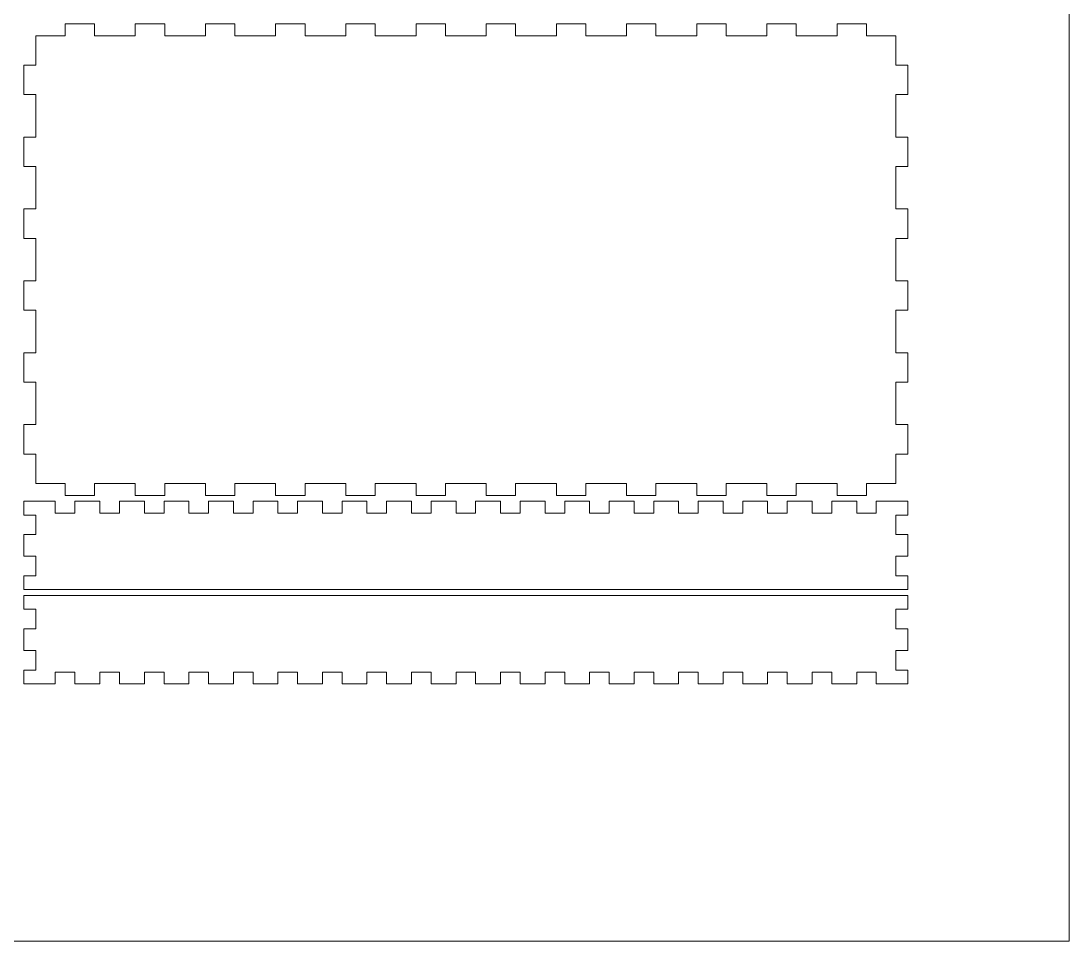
# Model space of a CAD drawing. Header units: millimetres. Extents: x -1409 to 1409, y -600 to 600.
# Drawn here: x -635 to -102, y -600 to -132 of the extents above; entities that cross this region are included whole.
import ezdxf

# ---------------------------------------------------------------- set-up
doc = ezdxf.new("R2010")
doc.units = ezdxf.units.MM
doc.header["$MEASUREMENT"] = 0
doc.layers.add('Layer 1', color=7, linetype='Continuous')

msp = doc.modelspace()

# ---------------------------------------------------------------- linework, layer by layer
at = {"layer": 'Layer 1', "color": 142, "lineweight": 20}
msp.add_lwpolyline([(-1408.8078, -600.4666), (-101.5546, -600.4666), (-101.5546, 483.2666), (-1408.8078, 483.2666), (-1408.8078, -600.4666)], close=True, dxfattribs=at)
at = {"layer": 'Layer 1', "color": 230, "lineweight": 20}
for points, knots in [([(-627.6811, -279.4), (-627.6811, -279.4), (-627.6811, -301), (-627.6811, -301), (-627.6811, -301), (-627.6811, -301), (-633.6811, -301), (-633.6811, -301), (-633.6811, -301), (-633.6811, -301), (-633.6811, -316), (-633.6811, -316), (-633.6811, -316), (-633.6811, -316), (-627.6811, -316), (-627.6811, -316), (-627.6811, -316), (-627.6811, -316), (-627.6811, -337.6), (-627.6811, -337.6), (-627.6811, -337.6), (-627.6811, -337.6), (-633.6811, -337.6), (-633.6811, -337.6), (-633.6811, -337.6), (-633.6811, -337.6), (-633.6811, -352.6), (-633.6811, -352.6), (-633.6811, -352.6), (-633.6811, -352.6), (-627.6811, -352.6), (-627.6811, -352.6), (-627.6811, -352.6), (-627.6811, -352.6), (-627.6811, -367.6), (-627.6811, -367.6), (-627.6811, -367.6), (-627.6811, -367.6), (-612.6811, -367.6), (-612.6811, -367.6), (-612.6811, -367.6), (-612.6811, -367.6), (-612.6811, -373.6), (-612.6811, -373.6), (-612.6811, -373.6), (-612.6811, -373.6), (-597.6811, -373.6), (-597.6811, -373.6), (-597.6811, -373.6), (-597.6811, -373.6), (-597.6811, -367.6), (-597.6811, -367.6), (-597.6811, -367.6), (-597.6811, -367.6), (-576.9538, -367.6), (-576.9538, -367.6), (-576.9538, -367.6), (-576.9538, -367.6), (-576.9538, -373.6), (-576.9538, -373.6), (-576.9538, -373.6), (-576.9538, -373.6), (-561.9538, -373.6), (-561.9538, -373.6), (-561.9538, -373.6), (-561.9538, -373.6), (-561.9538, -367.6), (-561.9538, -367.6), (-561.9538, -367.6), (-561.9538, -367.6), (-541.2266, -367.6), (-541.2266, -367.6), (-541.2266, -367.6), (-541.2266, -367.6), (-541.2266, -373.6), (-541.2266, -373.6), (-541.2266, -373.6), (-541.2266, -373.6), (-526.2266, -373.6), (-526.2266, -373.6), (-526.2266, -373.6), (-526.2266, -373.6), (-526.2266, -367.6), (-526.2266, -367.6), (-526.2266, -367.6), (-526.2266, -367.6), (-505.4993, -367.6), (-505.4993, -367.6), (-505.4993, -367.6), (-505.4993, -367.6), (-505.4993, -373.6), (-505.4993, -373.6), (-505.4993, -373.6), (-505.4993, -373.6), (-490.4993, -373.6), (-490.4993, -373.6), (-490.4993, -373.6), (-490.4993, -373.6), (-490.4993, -367.6), (-490.4993, -367.6), (-490.4993, -367.6), (-490.4993, -367.6), (-469.772, -367.6), (-469.772, -367.6), (-469.772, -367.6), (-469.772, -367.6), (-469.772, -373.6), (-469.772, -373.6), (-469.772, -373.6), (-469.772, -373.6), (-454.772, -373.6), (-454.772, -373.6), (-454.772, -373.6), (-454.772, -373.6), (-454.772, -367.6), (-454.772, -367.6), (-454.772, -367.6), (-454.772, -367.6), (-434.0447, -367.6), (-434.0447, -367.6), (-434.0447, -367.6), (-434.0447, -367.6), (-434.0447, -373.6), (-434.0447, -373.6), (-434.0447, -373.6), (-434.0447, -373.6), (-419.0447, -373.6), (-419.0447, -373.6), (-419.0447, -373.6), (-419.0447, -373.6), (-419.0447, -367.6), (-419.0447, -367.6), (-419.0447, -367.6), (-419.0447, -367.6), (-398.3175, -367.6), (-398.3175, -367.6), (-398.3175, -367.6), (-398.3175, -367.6), (-398.3175, -373.6), (-398.3175, -373.6), (-398.3175, -373.6), (-398.3175, -373.6), (-383.3175, -373.6), (-383.3175, -373.6), (-383.3175, -373.6), (-383.3175, -373.6), (-383.3175, -367.6), (-383.3175, -367.6), (-383.3175, -367.6), (-383.3175, -367.6), (-362.5902, -367.6), (-362.5902, -367.6), (-362.5902, -367.6), (-362.5902, -367.6), (-362.5902, -373.6), (-362.5902, -373.6), (-362.5902, -373.6), (-362.5902, -373.6), (-347.5902, -373.6), (-347.5902, -373.6), (-347.5902, -373.6), (-347.5902, -373.6), (-347.5902, -367.6), (-347.5902, -367.6), (-347.5902, -367.6), (-347.5902, -367.6), (-326.8629, -367.6), (-326.8629, -367.6), (-326.8629, -367.6), (-326.8629, -367.6), (-326.8629, -373.6), (-326.8629, -373.6), (-326.8629, -373.6), (-326.8629, -373.6), (-311.8629, -373.6), (-311.8629, -373.6), (-311.8629, -373.6), (-311.8629, -373.6), (-311.8629, -367.6), (-311.8629, -367.6), (-311.8629, -367.6), (-311.8629, -367.6), (-291.1356, -367.6), (-291.1356, -367.6), (-291.1356, -367.6), (-291.1356, -367.6), (-291.1356, -373.6), (-291.1356, -373.6), (-291.1356, -373.6), (-291.1356, -373.6), (-276.1356, -373.6), (-276.1356, -373.6), (-276.1356, -373.6), (-276.1356, -373.6), (-276.1356, -367.6), (-276.1356, -367.6), (-276.1356, -367.6), (-276.1356, -367.6), (-255.4084, -367.6), (-255.4084, -367.6), (-255.4084, -367.6), (-255.4084, -367.6), (-255.4084, -373.6), (-255.4084, -373.6), (-255.4084, -373.6), (-255.4084, -373.6), (-240.4084, -373.6), (-240.4084, -373.6), (-240.4084, -373.6), (-240.4084, -373.6), (-240.4084, -367.6), (-240.4084, -367.6), (-240.4084, -367.6), (-240.4084, -367.6), (-219.6811, -367.6), (-219.6811, -367.6), (-219.6811, -367.6), (-219.6811, -367.6), (-219.6811, -373.6), (-219.6811, -373.6), (-219.6811, -373.6), (-219.6811, -373.6), (-204.6811, -373.6), (-204.6811, -373.6), (-204.6811, -373.6), (-204.6811, -373.6), (-204.6811, -367.6), (-204.6811, -367.6), (-204.6811, -367.6), (-204.6811, -367.6), (-189.6811, -367.6), (-189.6811, -367.6), (-189.6811, -367.6), (-189.6811, -367.6), (-189.6811, -352.6), (-189.6811, -352.6), (-189.6811, -352.6), (-189.6811, -352.6), (-183.6811, -352.6), (-183.6811, -352.6), (-183.6811, -352.6), (-183.6811, -352.6), (-183.6811, -337.6), (-183.6811, -337.6), (-183.6811, -337.6), (-183.6811, -337.6), (-189.6811, -337.6), (-189.6811, -337.6), (-189.6811, -337.6), (-189.6811, -337.6), (-189.6811, -316), (-189.6811, -316), (-189.6811, -316), (-189.6811, -316), (-183.6811, -316), (-183.6811, -316), (-183.6811, -316), (-183.6811, -316), (-183.6811, -301), (-183.6811, -301), (-183.6811, -301), (-183.6811, -301), (-189.6811, -301), (-189.6811, -301), (-189.6811, -301), (-189.6811, -301), (-189.6811, -279.4), (-189.6811, -279.4), (-189.6811, -279.4), (-189.6811, -279.4), (-183.6811, -279.4), (-183.6811, -279.4), (-183.6811, -279.4), (-183.6811, -279.4), (-183.6811, -264.4), (-183.6811, -264.4), (-183.6811, -264.4), (-183.6811, -264.4), (-189.6811, -264.4), (-189.6811, -264.4), (-189.6811, -264.4), (-189.6811, -264.4), (-189.6811, -242.8), (-189.6811, -242.8), (-189.6811, -242.8), (-189.6811, -242.8), (-183.6811, -242.8), (-183.6811, -242.8), (-183.6811, -242.8), (-183.6811, -242.8), (-183.6811, -227.8), (-183.6811, -227.8), (-183.6811, -227.8), (-183.6811, -227.8), (-189.6811, -227.8), (-189.6811, -227.8), (-189.6811, -227.8), (-189.6811, -227.8), (-189.6811, -206.2), (-189.6811, -206.2), (-189.6811, -206.2), (-189.6811, -206.2), (-183.6811, -206.2), (-183.6811, -206.2), (-183.6811, -206.2), (-183.6811, -206.2), (-183.6811, -191.2), (-183.6811, -191.2), (-183.6811, -191.2), (-183.6811, -191.2), (-189.6811, -191.2), (-189.6811, -191.2), (-189.6811, -191.2), (-189.6811, -191.2), (-189.6811, -169.6), (-189.6811, -169.6), (-189.6811, -169.6), (-189.6811, -169.6), (-183.6811, -169.6), (-183.6811, -169.6), (-183.6811, -169.6), (-183.6811, -169.6), (-183.6811, -154.6), (-183.6811, -154.6), (-183.6811, -154.6), (-183.6811, -154.6), (-189.6811, -154.6), (-189.6811, -154.6), (-189.6811, -154.6), (-189.6811, -154.6), (-189.6811, -139.6), (-189.6811, -139.6), (-189.6811, -139.6), (-189.6811, -139.6), (-204.6811, -139.6), (-204.6811, -139.6), (-204.6811, -139.6), (-204.6811, -139.6), (-204.6811, -133.6), (-204.6811, -133.6), (-204.6811, -133.6), (-204.6811, -133.6), (-219.6811, -133.6), (-219.6811, -133.6), (-219.6811, -133.6), (-219.6811, -133.6), (-219.6811, -139.6), (-219.6811, -139.6), (-219.6811, -139.6), (-219.6811, -139.6), (-240.4084, -139.6), (-240.4084, -139.6), (-240.4084, -139.6), (-240.4084, -139.6), (-240.4084, -133.6), (-240.4084, -133.6), (-240.4084, -133.6), (-240.4084, -133.6), (-255.4084, -133.6), (-255.4084, -133.6), (-255.4084, -133.6), (-255.4084, -133.6), (-255.4084, -139.6), (-255.4084, -139.6), (-255.4084, -139.6), (-255.4084, -139.6), (-276.1356, -139.6), (-276.1356, -139.6), (-276.1356, -139.6), (-276.1356, -139.6), (-276.1356, -133.6), (-276.1356, -133.6), (-276.1356, -133.6), (-276.1356, -133.6), (-291.1356, -133.6), (-291.1356, -133.6), (-291.1356, -133.6), (-291.1356, -133.6), (-291.1356, -139.6), (-291.1356, -139.6), (-291.1356, -139.6), (-291.1356, -139.6), (-311.8629, -139.6), (-311.8629, -139.6), (-311.8629, -139.6), (-311.8629, -139.6), (-311.8629, -133.6), (-311.8629, -133.6), (-311.8629, -133.6), (-311.8629, -133.6), (-326.8629, -133.6), (-326.8629, -133.6), (-326.8629, -133.6), (-326.8629, -133.6), (-326.8629, -139.6), (-326.8629, -139.6), (-326.8629, -139.6), (-326.8629, -139.6), (-347.5902, -139.6), (-347.5902, -139.6), (-347.5902, -139.6), (-347.5902, -139.6), (-347.5902, -133.6), (-347.5902, -133.6), (-347.5902, -133.6), (-347.5902, -133.6), (-362.5902, -133.6), (-362.5902, -133.6), (-362.5902, -133.6), (-362.5902, -133.6), (-362.5902, -139.6), (-362.5902, -139.6), (-362.5902, -139.6), (-362.5902, -139.6), (-383.3175, -139.6), (-383.3175, -139.6), (-383.3175, -139.6), (-383.3175, -139.6), (-383.3175, -133.6), (-383.3175, -133.6), (-383.3175, -133.6), (-383.3175, -133.6), (-398.3175, -133.6), (-398.3175, -133.6), (-398.3175, -133.6), (-398.3175, -133.6), (-398.3175, -139.6), (-398.3175, -139.6), (-398.3175, -139.6), (-398.3175, -139.6), (-419.0447, -139.6), (-419.0447, -139.6), (-419.0447, -139.6), (-419.0447, -139.6), (-419.0447, -133.6), (-419.0447, -133.6), (-419.0447, -133.6), (-419.0447, -133.6), (-434.0447, -133.6), (-434.0447, -133.6), (-434.0447, -133.6), (-434.0447, -133.6), (-434.0447, -139.6), (-434.0447, -139.6), (-434.0447, -139.6), (-434.0447, -139.6), (-454.772, -139.6), (-454.772, -139.6), (-454.772, -139.6), (-454.772, -139.6), (-454.772, -133.6), (-454.772, -133.6), (-454.772, -133.6), (-454.772, -133.6), (-469.772, -133.6), (-469.772, -133.6), (-469.772, -133.6), (-469.772, -133.6), (-469.772, -139.6), (-469.772, -139.6), (-469.772, -139.6), (-469.772, -139.6), (-490.4993, -139.6), (-490.4993, -139.6), (-490.4993, -139.6), (-490.4993, -139.6), (-490.4993, -133.6), (-490.4993, -133.6), (-490.4993, -133.6), (-490.4993, -133.6), (-505.4993, -133.6), (-505.4993, -133.6), (-505.4993, -133.6), (-505.4993, -133.6), (-505.4993, -139.6), (-505.4993, -139.6), (-505.4993, -139.6), (-505.4993, -139.6), (-526.2266, -139.6), (-526.2266, -139.6), (-526.2266, -139.6), (-526.2266, -139.6), (-526.2266, -133.6), (-526.2266, -133.6), (-526.2266, -133.6), (-526.2266, -133.6), (-541.2266, -133.6), (-541.2266, -133.6), (-541.2266, -133.6), (-541.2266, -133.6), (-541.2266, -139.6), (-541.2266, -139.6), (-541.2266, -139.6), (-541.2266, -139.6), (-561.9538, -139.6), (-561.9538, -139.6), (-561.9538, -139.6), (-561.9538, -139.6), (-561.9538, -133.6), (-561.9538, -133.6), (-561.9538, -133.6), (-561.9538, -133.6), (-576.9538, -133.6), (-576.9538, -133.6), (-576.9538, -133.6), (-576.9538, -133.6), (-576.9538, -139.6), (-576.9538, -139.6), (-576.9538, -139.6), (-576.9538, -139.6), (-597.6811, -139.6), (-597.6811, -139.6), (-597.6811, -139.6), (-597.6811, -139.6), (-597.6811, -133.6), (-597.6811, -133.6), (-597.6811, -133.6), (-597.6811, -133.6), (-612.6811, -133.6), (-612.6811, -133.6), (-612.6811, -133.6), (-612.6811, -133.6), (-612.6811, -139.6), (-612.6811, -139.6), (-612.6811, -139.6), (-612.6811, -139.6), (-627.6811, -139.6), (-627.6811, -139.6), (-627.6811, -139.6), (-627.6811, -139.6), (-627.6811, -154.6), (-627.6811, -154.6), (-627.6811, -154.6), (-627.6811, -154.6), (-633.6811, -154.6), (-633.6811, -154.6), (-633.6811, -154.6), (-633.6811, -154.6), (-633.6811, -169.6), (-633.6811, -169.6), (-633.6811, -169.6), (-633.6811, -169.6), (-627.6811, -169.6), (-627.6811, -169.6), (-627.6811, -169.6), (-627.6811, -169.6), (-627.6811, -191.2), (-627.6811, -191.2), (-627.6811, -191.2), (-627.6811, -191.2), (-633.6811, -191.2), (-633.6811, -191.2), (-633.6811, -191.2), (-633.6811, -191.2), (-633.6811, -206.2), (-633.6811, -206.2), (-633.6811, -206.2), (-633.6811, -206.2), (-627.6811, -206.2), (-627.6811, -206.2), (-627.6811, -206.2), (-627.6811, -206.2), (-627.6811, -227.8), (-627.6811, -227.8), (-627.6811, -227.8), (-627.6811, -227.8), (-633.6811, -227.8), (-633.6811, -227.8), (-633.6811, -227.8), (-633.6811, -227.8), (-633.6811, -242.8), (-633.6811, -242.8), (-633.6811, -242.8), (-633.6811, -242.8), (-627.6811, -242.8), (-627.6811, -242.8), (-627.6811, -242.8), (-627.6811, -242.8), (-627.6811, -264.4), (-627.6811, -264.4), (-627.6811, -264.4), (-627.6811, -264.4), (-633.6811, -264.4), (-633.6811, -264.4), (-633.6811, -264.4), (-633.6811, -264.4), (-633.6811, -279.4), (-633.6811, -279.4), (-633.6811, -279.4), (-633.6811, -279.4), (-627.6811, -279.4), (-627.6811, -279.4)], [0, 0, 0, 0, 0.00671141, 0.00671141, 0.00671141, 0.00671141, 0.01342282, 0.01342282, 0.01342282, 0.01342282, 0.02013423, 0.02013423, 0.02013423, 0.02013423, 0.02684564, 0.02684564, 0.02684564, 0.02684564, 0.03355705, 0.03355705, 0.03355705, 0.03355705, 0.04026846, 0.04026846, 0.04026846, 0.04026846, 0.04697987, 0.04697987, 0.04697987, 0.04697987, 0.05369128, 0.05369128, 0.05369128, 0.05369128, 0.06040268, 0.06040268, 0.06040268, 0.06040268, 0.06711409, 0.06711409, 0.06711409, 0.06711409, 0.0738255, 0.0738255, 0.0738255, 0.0738255, 0.08053691, 0.08053691, 0.08053691, 0.08053691, 0.08724832, 0.08724832, 0.08724832, 0.08724832, 0.09395973, 0.09395973, 0.09395973, 0.09395973, 0.10067114, 0.10067114, 0.10067114, 0.10067114, 0.10738255, 0.10738255, 0.10738255, 0.10738255, 0.11409396, 0.11409396, 0.11409396, 0.11409396, 0.12080537, 0.12080537, 0.12080537, 0.12080537, 0.12751678, 0.12751678, 0.12751678, 0.12751678, 0.13422819, 0.13422819, 0.13422819, 0.13422819, 0.1409396, 0.1409396, 0.1409396, 0.1409396, 0.14765101, 0.14765101, 0.14765101, 0.14765101, 0.15436242, 0.15436242, 0.15436242, 0.15436242, 0.16107383, 0.16107383, 0.16107383, 0.16107383, 0.16778523, 0.16778523, 0.16778523, 0.16778523, 0.17449664, 0.17449664, 0.17449664, 0.17449664, 0.18120805, 0.18120805, 0.18120805, 0.18120805, 0.18791946, 0.18791946, 0.18791946, 0.18791946, 0.19463087, 0.19463087, 0.19463087, 0.19463087, 0.20134228, 0.20134228, 0.20134228, 0.20134228, 0.20805369, 0.20805369, 0.20805369, 0.20805369, 0.2147651, 0.2147651, 0.2147651, 0.2147651, 0.22147651, 0.22147651, 0.22147651, 0.22147651, 0.22818792, 0.22818792, 0.22818792, 0.22818792, 0.23489933, 0.23489933, 0.23489933, 0.23489933, 0.24161074, 0.24161074, 0.24161074, 0.24161074, 0.24832215, 0.24832215, 0.24832215, 0.24832215, 0.25503356, 0.25503356, 0.25503356, 0.25503356, 0.26174497, 0.26174497, 0.26174497, 0.26174497, 0.26845638, 0.26845638, 0.26845638, 0.26845638, 0.27516779, 0.27516779, 0.27516779, 0.27516779, 0.28187919, 0.28187919, 0.28187919, 0.28187919, 0.2885906, 0.2885906, 0.2885906, 0.2885906, 0.29530201, 0.29530201, 0.29530201, 0.29530201, 0.30201342, 0.30201342, 0.30201342, 0.30201342, 0.30872483, 0.30872483, 0.30872483, 0.30872483, 0.31543624, 0.31543624, 0.31543624, 0.31543624, 0.32214765, 0.32214765, 0.32214765, 0.32214765, 0.32885906, 0.32885906, 0.32885906, 0.32885906, 0.33557047, 0.33557047, 0.33557047, 0.33557047, 0.34228188, 0.34228188, 0.34228188, 0.34228188, 0.34899329, 0.34899329, 0.34899329, 0.34899329, 0.3557047, 0.3557047, 0.3557047, 0.3557047, 0.36241611, 0.36241611, 0.36241611, 0.36241611, 0.36912752, 0.36912752, 0.36912752, 0.36912752, 0.37583893, 0.37583893, 0.37583893, 0.37583893, 0.38255034, 0.38255034, 0.38255034, 0.38255034, 0.38926174, 0.38926174, 0.38926174, 0.38926174, 0.39597315, 0.39597315, 0.39597315, 0.39597315, 0.40268456, 0.40268456, 0.40268456, 0.40268456, 0.40939597, 0.40939597, 0.40939597, 0.40939597, 0.41610738, 0.41610738, 0.41610738, 0.41610738, 0.42281879, 0.42281879, 0.42281879, 0.42281879, 0.4295302, 0.4295302, 0.4295302, 0.4295302, 0.43624161, 0.43624161, 0.43624161, 0.43624161, 0.44295302, 0.44295302, 0.44295302, 0.44295302, 0.44966443, 0.44966443, 0.44966443, 0.44966443, 0.45637584, 0.45637584, 0.45637584, 0.45637584, 0.46308725, 0.46308725, 0.46308725, 0.46308725, 0.46979866, 0.46979866, 0.46979866, 0.46979866, 0.47651007, 0.47651007, 0.47651007, 0.47651007, 0.48322148, 0.48322148, 0.48322148, 0.48322148, 0.48993289, 0.48993289, 0.48993289, 0.48993289, 0.4966443, 0.4966443, 0.4966443, 0.4966443, 0.5033557, 0.5033557, 0.5033557, 0.5033557, 0.51006711, 0.51006711, 0.51006711, 0.51006711, 0.51677852, 0.51677852, 0.51677852, 0.51677852, 0.52348993, 0.52348993, 0.52348993, 0.52348993, 0.53020134, 0.53020134, 0.53020134, 0.53020134, 0.53691275, 0.53691275, 0.53691275, 0.53691275, 0.54362416, 0.54362416, 0.54362416, 0.54362416, 0.55033557, 0.55033557, 0.55033557, 0.55033557, 0.55704698, 0.55704698, 0.55704698, 0.55704698, 0.56375839, 0.56375839, 0.56375839, 0.56375839, 0.5704698, 0.5704698, 0.5704698, 0.5704698, 0.57718121, 0.57718121, 0.57718121, 0.57718121, 0.58389262, 0.58389262, 0.58389262, 0.58389262, 0.59060403, 0.59060403, 0.59060403, 0.59060403, 0.59731544, 0.59731544, 0.59731544, 0.59731544, 0.60402685, 0.60402685, 0.60402685, 0.60402685, 0.61073826, 0.61073826, 0.61073826, 0.61073826, 0.61744966, 0.61744966, 0.61744966, 0.61744966, 0.62416107, 0.62416107, 0.62416107, 0.62416107, 0.63087248, 0.63087248, 0.63087248, 0.63087248, 0.63758389, 0.63758389, 0.63758389, 0.63758389, 0.6442953, 0.6442953, 0.6442953, 0.6442953, 0.65100671, 0.65100671, 0.65100671, 0.65100671, 0.65771812, 0.65771812, 0.65771812, 0.65771812, 0.66442953, 0.66442953, 0.66442953, 0.66442953, 0.67114094, 0.67114094, 0.67114094, 0.67114094, 0.67785235, 0.67785235, 0.67785235, 0.67785235, 0.68456376, 0.68456376, 0.68456376, 0.68456376, 0.69127517, 0.69127517, 0.69127517, 0.69127517, 0.69798658, 0.69798658, 0.69798658, 0.69798658, 0.70469799, 0.70469799, 0.70469799, 0.70469799, 0.7114094, 0.7114094, 0.7114094, 0.7114094, 0.71812081, 0.71812081, 0.71812081, 0.71812081, 0.72483221, 0.72483221, 0.72483221, 0.72483221, 0.73154362, 0.73154362, 0.73154362, 0.73154362, 0.73825503, 0.73825503, 0.73825503, 0.73825503, 0.74496644, 0.74496644, 0.74496644, 0.74496644, 0.75167785, 0.75167785, 0.75167785, 0.75167785, 0.75838926, 0.75838926, 0.75838926, 0.75838926, 0.76510067, 0.76510067, 0.76510067, 0.76510067, 0.77181208, 0.77181208, 0.77181208, 0.77181208, 0.77852349, 0.77852349, 0.77852349, 0.77852349, 0.7852349, 0.7852349, 0.7852349, 0.7852349, 0.79194631, 0.79194631, 0.79194631, 0.79194631, 0.79865772, 0.79865772, 0.79865772, 0.79865772, 0.80536913, 0.80536913, 0.80536913, 0.80536913, 0.81208054, 0.81208054, 0.81208054, 0.81208054, 0.81879195, 0.81879195, 0.81879195, 0.81879195, 0.82550336, 0.82550336, 0.82550336, 0.82550336, 0.83221477, 0.83221477, 0.83221477, 0.83221477, 0.83892617, 0.83892617, 0.83892617, 0.83892617, 0.84563758, 0.84563758, 0.84563758, 0.84563758, 0.85234899, 0.85234899, 0.85234899, 0.85234899, 0.8590604, 0.8590604, 0.8590604, 0.8590604, 0.86577181, 0.86577181, 0.86577181, 0.86577181, 0.87248322, 0.87248322, 0.87248322, 0.87248322, 0.87919463, 0.87919463, 0.87919463, 0.87919463, 0.88590604, 0.88590604, 0.88590604, 0.88590604, 0.89261745, 0.89261745, 0.89261745, 0.89261745, 0.89932886, 0.89932886, 0.89932886, 0.89932886, 0.90604027, 0.90604027, 0.90604027, 0.90604027, 0.91275168, 0.91275168, 0.91275168, 0.91275168, 0.91946309, 0.91946309, 0.91946309, 0.91946309, 0.9261745, 0.9261745, 0.9261745, 0.9261745, 0.93288591, 0.93288591, 0.93288591, 0.93288591, 0.93959732, 0.93959732, 0.93959732, 0.93959732, 0.94630872, 0.94630872, 0.94630872, 0.94630872, 0.95302013, 0.95302013, 0.95302013, 0.95302013, 0.95973154, 0.95973154, 0.95973154, 0.95973154, 0.96644295, 0.96644295, 0.96644295, 0.96644295, 0.97315436, 0.97315436, 0.97315436, 0.97315436, 0.97986577, 0.97986577, 0.97986577, 0.97986577, 0.98657718, 0.98657718, 0.98657718, 0.98657718, 1, 1, 1, 1]), ([(-504.3478, -376.6), (-504.3478, -376.6), (-517.0144, -376.6), (-517.0144, -376.6), (-517.0144, -376.6), (-517.0144, -376.6), (-517.0144, -382.6), (-517.0144, -382.6), (-517.0144, -382.6), (-517.0144, -382.6), (-527.0144, -382.6), (-527.0144, -382.6), (-527.0144, -382.6), (-527.0144, -382.6), (-527.0144, -376.6), (-527.0144, -376.6), (-527.0144, -376.6), (-527.0144, -376.6), (-539.6811, -376.6), (-539.6811, -376.6), (-539.6811, -376.6), (-539.6811, -376.6), (-539.6811, -382.6), (-539.6811, -382.6), (-539.6811, -382.6), (-539.6811, -382.6), (-549.6811, -382.6), (-549.6811, -382.6), (-549.6811, -382.6), (-549.6811, -382.6), (-549.6811, -376.6), (-549.6811, -376.6), (-549.6811, -376.6), (-549.6811, -376.6), (-562.3478, -376.6), (-562.3478, -376.6), (-562.3478, -376.6), (-562.3478, -376.6), (-562.3478, -382.6), (-562.3478, -382.6), (-562.3478, -382.6), (-562.3478, -382.6), (-572.3478, -382.6), (-572.3478, -382.6), (-572.3478, -382.6), (-572.3478, -382.6), (-572.3478, -376.6), (-572.3478, -376.6), (-572.3478, -376.6), (-572.3478, -376.6), (-585.0144, -376.6), (-585.0144, -376.6), (-585.0144, -376.6), (-585.0144, -376.6), (-585.0144, -382.6), (-585.0144, -382.6), (-585.0144, -382.6), (-585.0144, -382.6), (-595.0144, -382.6), (-595.0144, -382.6), (-595.0144, -382.6), (-595.0144, -382.6), (-595.0144, -376.6), (-595.0144, -376.6), (-595.0144, -376.6), (-595.0144, -376.6), (-607.6811, -376.6), (-607.6811, -376.6), (-607.6811, -376.6), (-607.6811, -376.6), (-607.6811, -382.6), (-607.6811, -382.6), (-607.6811, -382.6), (-607.6811, -382.6), (-617.6811, -382.6), (-617.6811, -382.6), (-617.6811, -382.6), (-617.6811, -382.6), (-617.6811, -376.6), (-617.6811, -376.6), (-617.6811, -376.6), (-617.6811, -376.6), (-633.6811, -376.6), (-633.6811, -376.6), (-633.6811, -376.6), (-633.6811, -376.6), (-633.6811, -383.6), (-633.6811, -383.6), (-633.6811, -383.6), (-633.6811, -383.6), (-627.6811, -383.6), (-627.6811, -383.6), (-627.6811, -383.6), (-627.6811, -383.6), (-627.6811, -393.6), (-627.6811, -393.6), (-627.6811, -393.6), (-627.6811, -393.6), (-633.6811, -393.6), (-633.6811, -393.6), (-633.6811, -393.6), (-633.6811, -393.6), (-633.6811, -404.6), (-633.6811, -404.6), (-633.6811, -404.6), (-633.6811, -404.6), (-627.6811, -404.6), (-627.6811, -404.6), (-627.6811, -404.6), (-627.6811, -404.6), (-627.6811, -414.6), (-627.6811, -414.6), (-627.6811, -414.6), (-627.6811, -414.6), (-633.6811, -414.6), (-633.6811, -414.6), (-633.6811, -414.6), (-633.6811, -414.6), (-633.6811, -421.6), (-633.6811, -421.6), (-633.6811, -421.6), (-633.6811, -421.6), (-183.6811, -421.6), (-183.6811, -421.6), (-183.6811, -421.6), (-183.6811, -421.6), (-183.6811, -414.6), (-183.6811, -414.6), (-183.6811, -414.6), (-183.6811, -414.6), (-189.6811, -414.6), (-189.6811, -414.6), (-189.6811, -414.6), (-189.6811, -414.6), (-189.6811, -404.6), (-189.6811, -404.6), (-189.6811, -404.6), (-189.6811, -404.6), (-183.6811, -404.6), (-183.6811, -404.6), (-183.6811, -404.6), (-183.6811, -404.6), (-183.6811, -393.6), (-183.6811, -393.6), (-183.6811, -393.6), (-183.6811, -393.6), (-189.6811, -393.6), (-189.6811, -393.6), (-189.6811, -393.6), (-189.6811, -393.6), (-189.6811, -383.6), (-189.6811, -383.6), (-189.6811, -383.6), (-189.6811, -383.6), (-183.6811, -383.6), (-183.6811, -383.6), (-183.6811, -383.6), (-183.6811, -383.6), (-183.6811, -376.6), (-183.6811, -376.6), (-183.6811, -376.6), (-183.6811, -376.6), (-199.6811, -376.6), (-199.6811, -376.6), (-199.6811, -376.6), (-199.6811, -376.6), (-199.6811, -382.6), (-199.6811, -382.6), (-199.6811, -382.6), (-199.6811, -382.6), (-209.6811, -382.6), (-209.6811, -382.6), (-209.6811, -382.6), (-209.6811, -382.6), (-209.6811, -376.6), (-209.6811, -376.6), (-209.6811, -376.6), (-209.6811, -376.6), (-222.3478, -376.6), (-222.3478, -376.6), (-222.3478, -376.6), (-222.3478, -376.6), (-222.3478, -382.6), (-222.3478, -382.6), (-222.3478, -382.6), (-222.3478, -382.6), (-232.3478, -382.6), (-232.3478, -382.6), (-232.3478, -382.6), (-232.3478, -382.6), (-232.3478, -376.6), (-232.3478, -376.6), (-232.3478, -376.6), (-232.3478, -376.6), (-245.0144, -376.6), (-245.0144, -376.6), (-245.0144, -376.6), (-245.0144, -376.6), (-245.0144, -382.6), (-245.0144, -382.6), (-245.0144, -382.6), (-245.0144, -382.6), (-255.0144, -382.6), (-255.0144, -382.6), (-255.0144, -382.6), (-255.0144, -382.6), (-255.0144, -376.6), (-255.0144, -376.6), (-255.0144, -376.6), (-255.0144, -376.6), (-267.6811, -376.6), (-267.6811, -376.6), (-267.6811, -376.6), (-267.6811, -376.6), (-267.6811, -382.6), (-267.6811, -382.6), (-267.6811, -382.6), (-267.6811, -382.6), (-277.6811, -382.6), (-277.6811, -382.6), (-277.6811, -382.6), (-277.6811, -382.6), (-277.6811, -376.6), (-277.6811, -376.6), (-277.6811, -376.6), (-277.6811, -376.6), (-290.3478, -376.6), (-290.3478, -376.6), (-290.3478, -376.6), (-290.3478, -376.6), (-290.3478, -382.6), (-290.3478, -382.6), (-290.3478, -382.6), (-290.3478, -382.6), (-300.3478, -382.6), (-300.3478, -382.6), (-300.3478, -382.6), (-300.3478, -382.6), (-300.3478, -376.6), (-300.3478, -376.6), (-300.3478, -376.6), (-300.3478, -376.6), (-313.0144, -376.6), (-313.0144, -376.6), (-313.0144, -376.6), (-313.0144, -376.6), (-313.0144, -382.6), (-313.0144, -382.6), (-313.0144, -382.6), (-313.0144, -382.6), (-323.0144, -382.6), (-323.0144, -382.6), (-323.0144, -382.6), (-323.0144, -382.6), (-323.0144, -376.6), (-323.0144, -376.6), (-323.0144, -376.6), (-323.0144, -376.6), (-335.6811, -376.6), (-335.6811, -376.6), (-335.6811, -376.6), (-335.6811, -376.6), (-335.6811, -382.6), (-335.6811, -382.6), (-335.6811, -382.6), (-335.6811, -382.6), (-345.6811, -382.6), (-345.6811, -382.6), (-345.6811, -382.6), (-345.6811, -382.6), (-345.6811, -376.6), (-345.6811, -376.6), (-345.6811, -376.6), (-345.6811, -376.6), (-358.3478, -376.6), (-358.3478, -376.6), (-358.3478, -376.6), (-358.3478, -376.6), (-358.3478, -382.6), (-358.3478, -382.6), (-358.3478, -382.6), (-358.3478, -382.6), (-368.3478, -382.6), (-368.3478, -382.6), (-368.3478, -382.6), (-368.3478, -382.6), (-368.3478, -376.6), (-368.3478, -376.6), (-368.3478, -376.6), (-368.3478, -376.6), (-381.0144, -376.6), (-381.0144, -376.6), (-381.0144, -376.6), (-381.0144, -376.6), (-381.0144, -382.6), (-381.0144, -382.6), (-381.0144, -382.6), (-381.0144, -382.6), (-391.0144, -382.6), (-391.0144, -382.6), (-391.0144, -382.6), (-391.0144, -382.6), (-391.0144, -376.6), (-391.0144, -376.6), (-391.0144, -376.6), (-391.0144, -376.6), (-403.6811, -376.6), (-403.6811, -376.6), (-403.6811, -376.6), (-403.6811, -376.6), (-403.6811, -382.6), (-403.6811, -382.6), (-403.6811, -382.6), (-403.6811, -382.6), (-413.6811, -382.6), (-413.6811, -382.6), (-413.6811, -382.6), (-413.6811, -382.6), (-413.6811, -376.6), (-413.6811, -376.6), (-413.6811, -376.6), (-413.6811, -376.6), (-426.3478, -376.6), (-426.3478, -376.6), (-426.3478, -376.6), (-426.3478, -376.6), (-426.3478, -382.6), (-426.3478, -382.6), (-426.3478, -382.6), (-426.3478, -382.6), (-436.3478, -382.6), (-436.3478, -382.6), (-436.3478, -382.6), (-436.3478, -382.6), (-436.3478, -376.6), (-436.3478, -376.6), (-436.3478, -376.6), (-436.3478, -376.6), (-449.0144, -376.6), (-449.0144, -376.6), (-449.0144, -376.6), (-449.0144, -376.6), (-449.0144, -382.6), (-449.0144, -382.6), (-449.0144, -382.6), (-449.0144, -382.6), (-459.0144, -382.6), (-459.0144, -382.6), (-459.0144, -382.6), (-459.0144, -382.6), (-459.0144, -376.6), (-459.0144, -376.6), (-459.0144, -376.6), (-459.0144, -376.6), (-471.6811, -376.6), (-471.6811, -376.6), (-471.6811, -376.6), (-471.6811, -376.6), (-471.6811, -382.6), (-471.6811, -382.6), (-471.6811, -382.6), (-471.6811, -382.6), (-481.6811, -382.6), (-481.6811, -382.6), (-481.6811, -382.6), (-481.6811, -382.6), (-481.6811, -376.6), (-481.6811, -376.6), (-481.6811, -376.6), (-481.6811, -376.6), (-494.3478, -376.6), (-494.3478, -376.6), (-494.3478, -376.6), (-494.3478, -376.6), (-494.3478, -382.6), (-494.3478, -382.6), (-494.3478, -382.6), (-494.3478, -382.6), (-504.3478, -382.6), (-504.3478, -382.6), (-504.3478, -382.6), (-504.3478, -382.6), (-504.3478, -376.6), (-504.3478, -376.6)], [0, 0, 0, 0, 0.01030928, 0.01030928, 0.01030928, 0.01030928, 0.02061856, 0.02061856, 0.02061856, 0.02061856, 0.03092784, 0.03092784, 0.03092784, 0.03092784, 0.04123711, 0.04123711, 0.04123711, 0.04123711, 0.05154639, 0.05154639, 0.05154639, 0.05154639, 0.06185567, 0.06185567, 0.06185567, 0.06185567, 0.07216495, 0.07216495, 0.07216495, 0.07216495, 0.08247423, 0.08247423, 0.08247423, 0.08247423, 0.09278351, 0.09278351, 0.09278351, 0.09278351, 0.10309278, 0.10309278, 0.10309278, 0.10309278, 0.11340206, 0.11340206, 0.11340206, 0.11340206, 0.12371134, 0.12371134, 0.12371134, 0.12371134, 0.13402062, 0.13402062, 0.13402062, 0.13402062, 0.1443299, 0.1443299, 0.1443299, 0.1443299, 0.15463918, 0.15463918, 0.15463918, 0.15463918, 0.16494845, 0.16494845, 0.16494845, 0.16494845, 0.17525773, 0.17525773, 0.17525773, 0.17525773, 0.18556701, 0.18556701, 0.18556701, 0.18556701, 0.19587629, 0.19587629, 0.19587629, 0.19587629, 0.20618557, 0.20618557, 0.20618557, 0.20618557, 0.21649485, 0.21649485, 0.21649485, 0.21649485, 0.22680412, 0.22680412, 0.22680412, 0.22680412, 0.2371134, 0.2371134, 0.2371134, 0.2371134, 0.24742268, 0.24742268, 0.24742268, 0.24742268, 0.25773196, 0.25773196, 0.25773196, 0.25773196, 0.26804124, 0.26804124, 0.26804124, 0.26804124, 0.27835052, 0.27835052, 0.27835052, 0.27835052, 0.28865979, 0.28865979, 0.28865979, 0.28865979, 0.29896907, 0.29896907, 0.29896907, 0.29896907, 0.30927835, 0.30927835, 0.30927835, 0.30927835, 0.31958763, 0.31958763, 0.31958763, 0.31958763, 0.32989691, 0.32989691, 0.32989691, 0.32989691, 0.34020619, 0.34020619, 0.34020619, 0.34020619, 0.35051546, 0.35051546, 0.35051546, 0.35051546, 0.36082474, 0.36082474, 0.36082474, 0.36082474, 0.37113402, 0.37113402, 0.37113402, 0.37113402, 0.3814433, 0.3814433, 0.3814433, 0.3814433, 0.39175258, 0.39175258, 0.39175258, 0.39175258, 0.40206186, 0.40206186, 0.40206186, 0.40206186, 0.41237113, 0.41237113, 0.41237113, 0.41237113, 0.42268041, 0.42268041, 0.42268041, 0.42268041, 0.43298969, 0.43298969, 0.43298969, 0.43298969, 0.44329897, 0.44329897, 0.44329897, 0.44329897, 0.45360825, 0.45360825, 0.45360825, 0.45360825, 0.46391753, 0.46391753, 0.46391753, 0.46391753, 0.4742268, 0.4742268, 0.4742268, 0.4742268, 0.48453608, 0.48453608, 0.48453608, 0.48453608, 0.49484536, 0.49484536, 0.49484536, 0.49484536, 0.50515464, 0.50515464, 0.50515464, 0.50515464, 0.51546392, 0.51546392, 0.51546392, 0.51546392, 0.5257732, 0.5257732, 0.5257732, 0.5257732, 0.53608247, 0.53608247, 0.53608247, 0.53608247, 0.54639175, 0.54639175, 0.54639175, 0.54639175, 0.55670103, 0.55670103, 0.55670103, 0.55670103, 0.56701031, 0.56701031, 0.56701031, 0.56701031, 0.57731959, 0.57731959, 0.57731959, 0.57731959, 0.58762887, 0.58762887, 0.58762887, 0.58762887, 0.59793814, 0.59793814, 0.59793814, 0.59793814, 0.60824742, 0.60824742, 0.60824742, 0.60824742, 0.6185567, 0.6185567, 0.6185567, 0.6185567, 0.62886598, 0.62886598, 0.62886598, 0.62886598, 0.63917526, 0.63917526, 0.63917526, 0.63917526, 0.64948454, 0.64948454, 0.64948454, 0.64948454, 0.65979381, 0.65979381, 0.65979381, 0.65979381, 0.67010309, 0.67010309, 0.67010309, 0.67010309, 0.68041237, 0.68041237, 0.68041237, 0.68041237, 0.69072165, 0.69072165, 0.69072165, 0.69072165, 0.70103093, 0.70103093, 0.70103093, 0.70103093, 0.71134021, 0.71134021, 0.71134021, 0.71134021, 0.72164948, 0.72164948, 0.72164948, 0.72164948, 0.73195876, 0.73195876, 0.73195876, 0.73195876, 0.74226804, 0.74226804, 0.74226804, 0.74226804, 0.75257732, 0.75257732, 0.75257732, 0.75257732, 0.7628866, 0.7628866, 0.7628866, 0.7628866, 0.77319588, 0.77319588, 0.77319588, 0.77319588, 0.78350515, 0.78350515, 0.78350515, 0.78350515, 0.79381443, 0.79381443, 0.79381443, 0.79381443, 0.80412371, 0.80412371, 0.80412371, 0.80412371, 0.81443299, 0.81443299, 0.81443299, 0.81443299, 0.82474227, 0.82474227, 0.82474227, 0.82474227, 0.83505155, 0.83505155, 0.83505155, 0.83505155, 0.84536082, 0.84536082, 0.84536082, 0.84536082, 0.8556701, 0.8556701, 0.8556701, 0.8556701, 0.86597938, 0.86597938, 0.86597938, 0.86597938, 0.87628866, 0.87628866, 0.87628866, 0.87628866, 0.88659794, 0.88659794, 0.88659794, 0.88659794, 0.89690722, 0.89690722, 0.89690722, 0.89690722, 0.90721649, 0.90721649, 0.90721649, 0.90721649, 0.91752577, 0.91752577, 0.91752577, 0.91752577, 0.92783505, 0.92783505, 0.92783505, 0.92783505, 0.93814433, 0.93814433, 0.93814433, 0.93814433, 0.94845361, 0.94845361, 0.94845361, 0.94845361, 0.95876289, 0.95876289, 0.95876289, 0.95876289, 0.96907216, 0.96907216, 0.96907216, 0.96907216, 0.97938144, 0.97938144, 0.97938144, 0.97938144, 1, 1, 1, 1]), ([(-504.3478, -469.6), (-504.3478, -469.6), (-517.0144, -469.6), (-517.0144, -469.6), (-517.0144, -469.6), (-517.0144, -469.6), (-517.0144, -463.6), (-517.0144, -463.6), (-517.0144, -463.6), (-517.0144, -463.6), (-527.0144, -463.6), (-527.0144, -463.6), (-527.0144, -463.6), (-527.0144, -463.6), (-527.0144, -469.6), (-527.0144, -469.6), (-527.0144, -469.6), (-527.0144, -469.6), (-539.6811, -469.6), (-539.6811, -469.6), (-539.6811, -469.6), (-539.6811, -469.6), (-539.6811, -463.6), (-539.6811, -463.6), (-539.6811, -463.6), (-539.6811, -463.6), (-549.6811, -463.6), (-549.6811, -463.6), (-549.6811, -463.6), (-549.6811, -463.6), (-549.6811, -469.6), (-549.6811, -469.6), (-549.6811, -469.6), (-549.6811, -469.6), (-562.3478, -469.6), (-562.3478, -469.6), (-562.3478, -469.6), (-562.3478, -469.6), (-562.3478, -463.6), (-562.3478, -463.6), (-562.3478, -463.6), (-562.3478, -463.6), (-572.3478, -463.6), (-572.3478, -463.6), (-572.3478, -463.6), (-572.3478, -463.6), (-572.3478, -469.6), (-572.3478, -469.6), (-572.3478, -469.6), (-572.3478, -469.6), (-585.0144, -469.6), (-585.0144, -469.6), (-585.0144, -469.6), (-585.0144, -469.6), (-585.0144, -463.6), (-585.0144, -463.6), (-585.0144, -463.6), (-585.0144, -463.6), (-595.0144, -463.6), (-595.0144, -463.6), (-595.0144, -463.6), (-595.0144, -463.6), (-595.0144, -469.6), (-595.0144, -469.6), (-595.0144, -469.6), (-595.0144, -469.6), (-607.6811, -469.6), (-607.6811, -469.6), (-607.6811, -469.6), (-607.6811, -469.6), (-607.6811, -463.6), (-607.6811, -463.6), (-607.6811, -463.6), (-607.6811, -463.6), (-617.6811, -463.6), (-617.6811, -463.6), (-617.6811, -463.6), (-617.6811, -463.6), (-617.6811, -469.6), (-617.6811, -469.6), (-617.6811, -469.6), (-617.6811, -469.6), (-633.6811, -469.6), (-633.6811, -469.6), (-633.6811, -469.6), (-633.6811, -469.6), (-633.6811, -462.6), (-633.6811, -462.6), (-633.6811, -462.6), (-633.6811, -462.6), (-627.6811, -462.6), (-627.6811, -462.6), (-627.6811, -462.6), (-627.6811, -462.6), (-627.6811, -452.6), (-627.6811, -452.6), (-627.6811, -452.6), (-627.6811, -452.6), (-633.6811, -452.6), (-633.6811, -452.6), (-633.6811, -452.6), (-633.6811, -452.6), (-633.6811, -441.6), (-633.6811, -441.6), (-633.6811, -441.6), (-633.6811, -441.6), (-627.6811, -441.6), (-627.6811, -441.6), (-627.6811, -441.6), (-627.6811, -441.6), (-627.6811, -431.6), (-627.6811, -431.6), (-627.6811, -431.6), (-627.6811, -431.6), (-633.6811, -431.6), (-633.6811, -431.6), (-633.6811, -431.6), (-633.6811, -431.6), (-633.6811, -424.6), (-633.6811, -424.6), (-633.6811, -424.6), (-633.6811, -424.6), (-183.6811, -424.6), (-183.6811, -424.6), (-183.6811, -424.6), (-183.6811, -424.6), (-183.6811, -431.6), (-183.6811, -431.6), (-183.6811, -431.6), (-183.6811, -431.6), (-189.6811, -431.6), (-189.6811, -431.6), (-189.6811, -431.6), (-189.6811, -431.6), (-189.6811, -441.6), (-189.6811, -441.6), (-189.6811, -441.6), (-189.6811, -441.6), (-183.6811, -441.6), (-183.6811, -441.6), (-183.6811, -441.6), (-183.6811, -441.6), (-183.6811, -452.6), (-183.6811, -452.6), (-183.6811, -452.6), (-183.6811, -452.6), (-189.6811, -452.6), (-189.6811, -452.6), (-189.6811, -452.6), (-189.6811, -452.6), (-189.6811, -462.6), (-189.6811, -462.6), (-189.6811, -462.6), (-189.6811, -462.6), (-183.6811, -462.6), (-183.6811, -462.6), (-183.6811, -462.6), (-183.6811, -462.6), (-183.6811, -469.6), (-183.6811, -469.6), (-183.6811, -469.6), (-183.6811, -469.6), (-199.6811, -469.6), (-199.6811, -469.6), (-199.6811, -469.6), (-199.6811, -469.6), (-199.6811, -463.6), (-199.6811, -463.6), (-199.6811, -463.6), (-199.6811, -463.6), (-209.6811, -463.6), (-209.6811, -463.6), (-209.6811, -463.6), (-209.6811, -463.6), (-209.6811, -469.6), (-209.6811, -469.6), (-209.6811, -469.6), (-209.6811, -469.6), (-222.3478, -469.6), (-222.3478, -469.6), (-222.3478, -469.6), (-222.3478, -469.6), (-222.3478, -463.6), (-222.3478, -463.6), (-222.3478, -463.6), (-222.3478, -463.6), (-232.3478, -463.6), (-232.3478, -463.6), (-232.3478, -463.6), (-232.3478, -463.6), (-232.3478, -469.6), (-232.3478, -469.6), (-232.3478, -469.6), (-232.3478, -469.6), (-245.0144, -469.6), (-245.0144, -469.6), (-245.0144, -469.6), (-245.0144, -469.6), (-245.0144, -463.6), (-245.0144, -463.6), (-245.0144, -463.6), (-245.0144, -463.6), (-255.0144, -463.6), (-255.0144, -463.6), (-255.0144, -463.6), (-255.0144, -463.6), (-255.0144, -469.6), (-255.0144, -469.6), (-255.0144, -469.6), (-255.0144, -469.6), (-267.6811, -469.6), (-267.6811, -469.6), (-267.6811, -469.6), (-267.6811, -469.6), (-267.6811, -463.6), (-267.6811, -463.6), (-267.6811, -463.6), (-267.6811, -463.6), (-277.6811, -463.6), (-277.6811, -463.6), (-277.6811, -463.6), (-277.6811, -463.6), (-277.6811, -469.6), (-277.6811, -469.6), (-277.6811, -469.6), (-277.6811, -469.6), (-290.3478, -469.6), (-290.3478, -469.6), (-290.3478, -469.6), (-290.3478, -469.6), (-290.3478, -463.6), (-290.3478, -463.6), (-290.3478, -463.6), (-290.3478, -463.6), (-300.3478, -463.6), (-300.3478, -463.6), (-300.3478, -463.6), (-300.3478, -463.6), (-300.3478, -469.6), (-300.3478, -469.6), (-300.3478, -469.6), (-300.3478, -469.6), (-313.0144, -469.6), (-313.0144, -469.6), (-313.0144, -469.6), (-313.0144, -469.6), (-313.0144, -463.6), (-313.0144, -463.6), (-313.0144, -463.6), (-313.0144, -463.6), (-323.0144, -463.6), (-323.0144, -463.6), (-323.0144, -463.6), (-323.0144, -463.6), (-323.0144, -469.6), (-323.0144, -469.6), (-323.0144, -469.6), (-323.0144, -469.6), (-335.6811, -469.6), (-335.6811, -469.6), (-335.6811, -469.6), (-335.6811, -469.6), (-335.6811, -463.6), (-335.6811, -463.6), (-335.6811, -463.6), (-335.6811, -463.6), (-345.6811, -463.6), (-345.6811, -463.6), (-345.6811, -463.6), (-345.6811, -463.6), (-345.6811, -469.6), (-345.6811, -469.6), (-345.6811, -469.6), (-345.6811, -469.6), (-358.3478, -469.6), (-358.3478, -469.6), (-358.3478, -469.6), (-358.3478, -469.6), (-358.3478, -463.6), (-358.3478, -463.6), (-358.3478, -463.6), (-358.3478, -463.6), (-368.3478, -463.6), (-368.3478, -463.6), (-368.3478, -463.6), (-368.3478, -463.6), (-368.3478, -469.6), (-368.3478, -469.6), (-368.3478, -469.6), (-368.3478, -469.6), (-381.0144, -469.6), (-381.0144, -469.6), (-381.0144, -469.6), (-381.0144, -469.6), (-381.0144, -463.6), (-381.0144, -463.6), (-381.0144, -463.6), (-381.0144, -463.6), (-391.0144, -463.6), (-391.0144, -463.6), (-391.0144, -463.6), (-391.0144, -463.6), (-391.0144, -469.6), (-391.0144, -469.6), (-391.0144, -469.6), (-391.0144, -469.6), (-403.6811, -469.6), (-403.6811, -469.6), (-403.6811, -469.6), (-403.6811, -469.6), (-403.6811, -463.6), (-403.6811, -463.6), (-403.6811, -463.6), (-403.6811, -463.6), (-413.6811, -463.6), (-413.6811, -463.6), (-413.6811, -463.6), (-413.6811, -463.6), (-413.6811, -469.6), (-413.6811, -469.6), (-413.6811, -469.6), (-413.6811, -469.6), (-426.3478, -469.6), (-426.3478, -469.6), (-426.3478, -469.6), (-426.3478, -469.6), (-426.3478, -463.6), (-426.3478, -463.6), (-426.3478, -463.6), (-426.3478, -463.6), (-436.3478, -463.6), (-436.3478, -463.6), (-436.3478, -463.6), (-436.3478, -463.6), (-436.3478, -469.6), (-436.3478, -469.6), (-436.3478, -469.6), (-436.3478, -469.6), (-449.0144, -469.6), (-449.0144, -469.6), (-449.0144, -469.6), (-449.0144, -469.6), (-449.0144, -463.6), (-449.0144, -463.6), (-449.0144, -463.6), (-449.0144, -463.6), (-459.0144, -463.6), (-459.0144, -463.6), (-459.0144, -463.6), (-459.0144, -463.6), (-459.0144, -469.6), (-459.0144, -469.6), (-459.0144, -469.6), (-459.0144, -469.6), (-471.6811, -469.6), (-471.6811, -469.6), (-471.6811, -469.6), (-471.6811, -469.6), (-471.6811, -463.6), (-471.6811, -463.6), (-471.6811, -463.6), (-471.6811, -463.6), (-481.6811, -463.6), (-481.6811, -463.6), (-481.6811, -463.6), (-481.6811, -463.6), (-481.6811, -469.6), (-481.6811, -469.6), (-481.6811, -469.6), (-481.6811, -469.6), (-494.3478, -469.6), (-494.3478, -469.6), (-494.3478, -469.6), (-494.3478, -469.6), (-494.3478, -463.6), (-494.3478, -463.6), (-494.3478, -463.6), (-494.3478, -463.6), (-504.3478, -463.6), (-504.3478, -463.6), (-504.3478, -463.6), (-504.3478, -463.6), (-504.3478, -469.6), (-504.3478, -469.6)], [0, 0, 0, 0, 0.01030928, 0.01030928, 0.01030928, 0.01030928, 0.02061856, 0.02061856, 0.02061856, 0.02061856, 0.03092784, 0.03092784, 0.03092784, 0.03092784, 0.04123711, 0.04123711, 0.04123711, 0.04123711, 0.05154639, 0.05154639, 0.05154639, 0.05154639, 0.06185567, 0.06185567, 0.06185567, 0.06185567, 0.07216495, 0.07216495, 0.07216495, 0.07216495, 0.08247423, 0.08247423, 0.08247423, 0.08247423, 0.09278351, 0.09278351, 0.09278351, 0.09278351, 0.10309278, 0.10309278, 0.10309278, 0.10309278, 0.11340206, 0.11340206, 0.11340206, 0.11340206, 0.12371134, 0.12371134, 0.12371134, 0.12371134, 0.13402062, 0.13402062, 0.13402062, 0.13402062, 0.1443299, 0.1443299, 0.1443299, 0.1443299, 0.15463918, 0.15463918, 0.15463918, 0.15463918, 0.16494845, 0.16494845, 0.16494845, 0.16494845, 0.17525773, 0.17525773, 0.17525773, 0.17525773, 0.18556701, 0.18556701, 0.18556701, 0.18556701, 0.19587629, 0.19587629, 0.19587629, 0.19587629, 0.20618557, 0.20618557, 0.20618557, 0.20618557, 0.21649485, 0.21649485, 0.21649485, 0.21649485, 0.22680412, 0.22680412, 0.22680412, 0.22680412, 0.2371134, 0.2371134, 0.2371134, 0.2371134, 0.24742268, 0.24742268, 0.24742268, 0.24742268, 0.25773196, 0.25773196, 0.25773196, 0.25773196, 0.26804124, 0.26804124, 0.26804124, 0.26804124, 0.27835052, 0.27835052, 0.27835052, 0.27835052, 0.28865979, 0.28865979, 0.28865979, 0.28865979, 0.29896907, 0.29896907, 0.29896907, 0.29896907, 0.30927835, 0.30927835, 0.30927835, 0.30927835, 0.31958763, 0.31958763, 0.31958763, 0.31958763, 0.32989691, 0.32989691, 0.32989691, 0.32989691, 0.34020619, 0.34020619, 0.34020619, 0.34020619, 0.35051546, 0.35051546, 0.35051546, 0.35051546, 0.36082474, 0.36082474, 0.36082474, 0.36082474, 0.37113402, 0.37113402, 0.37113402, 0.37113402, 0.3814433, 0.3814433, 0.3814433, 0.3814433, 0.39175258, 0.39175258, 0.39175258, 0.39175258, 0.40206186, 0.40206186, 0.40206186, 0.40206186, 0.41237113, 0.41237113, 0.41237113, 0.41237113, 0.42268041, 0.42268041, 0.42268041, 0.42268041, 0.43298969, 0.43298969, 0.43298969, 0.43298969, 0.44329897, 0.44329897, 0.44329897, 0.44329897, 0.45360825, 0.45360825, 0.45360825, 0.45360825, 0.46391753, 0.46391753, 0.46391753, 0.46391753, 0.4742268, 0.4742268, 0.4742268, 0.4742268, 0.48453608, 0.48453608, 0.48453608, 0.48453608, 0.49484536, 0.49484536, 0.49484536, 0.49484536, 0.50515464, 0.50515464, 0.50515464, 0.50515464, 0.51546392, 0.51546392, 0.51546392, 0.51546392, 0.5257732, 0.5257732, 0.5257732, 0.5257732, 0.53608247, 0.53608247, 0.53608247, 0.53608247, 0.54639175, 0.54639175, 0.54639175, 0.54639175, 0.55670103, 0.55670103, 0.55670103, 0.55670103, 0.56701031, 0.56701031, 0.56701031, 0.56701031, 0.57731959, 0.57731959, 0.57731959, 0.57731959, 0.58762887, 0.58762887, 0.58762887, 0.58762887, 0.59793814, 0.59793814, 0.59793814, 0.59793814, 0.60824742, 0.60824742, 0.60824742, 0.60824742, 0.6185567, 0.6185567, 0.6185567, 0.6185567, 0.62886598, 0.62886598, 0.62886598, 0.62886598, 0.63917526, 0.63917526, 0.63917526, 0.63917526, 0.64948454, 0.64948454, 0.64948454, 0.64948454, 0.65979381, 0.65979381, 0.65979381, 0.65979381, 0.67010309, 0.67010309, 0.67010309, 0.67010309, 0.68041237, 0.68041237, 0.68041237, 0.68041237, 0.69072165, 0.69072165, 0.69072165, 0.69072165, 0.70103093, 0.70103093, 0.70103093, 0.70103093, 0.71134021, 0.71134021, 0.71134021, 0.71134021, 0.72164948, 0.72164948, 0.72164948, 0.72164948, 0.73195876, 0.73195876, 0.73195876, 0.73195876, 0.74226804, 0.74226804, 0.74226804, 0.74226804, 0.75257732, 0.75257732, 0.75257732, 0.75257732, 0.7628866, 0.7628866, 0.7628866, 0.7628866, 0.77319588, 0.77319588, 0.77319588, 0.77319588, 0.78350515, 0.78350515, 0.78350515, 0.78350515, 0.79381443, 0.79381443, 0.79381443, 0.79381443, 0.80412371, 0.80412371, 0.80412371, 0.80412371, 0.81443299, 0.81443299, 0.81443299, 0.81443299, 0.82474227, 0.82474227, 0.82474227, 0.82474227, 0.83505155, 0.83505155, 0.83505155, 0.83505155, 0.84536082, 0.84536082, 0.84536082, 0.84536082, 0.8556701, 0.8556701, 0.8556701, 0.8556701, 0.86597938, 0.86597938, 0.86597938, 0.86597938, 0.87628866, 0.87628866, 0.87628866, 0.87628866, 0.88659794, 0.88659794, 0.88659794, 0.88659794, 0.89690722, 0.89690722, 0.89690722, 0.89690722, 0.90721649, 0.90721649, 0.90721649, 0.90721649, 0.91752577, 0.91752577, 0.91752577, 0.91752577, 0.92783505, 0.92783505, 0.92783505, 0.92783505, 0.93814433, 0.93814433, 0.93814433, 0.93814433, 0.94845361, 0.94845361, 0.94845361, 0.94845361, 0.95876289, 0.95876289, 0.95876289, 0.95876289, 0.96907216, 0.96907216, 0.96907216, 0.96907216, 0.97938144, 0.97938144, 0.97938144, 0.97938144, 1, 1, 1, 1])]:
    msp.add_open_spline(points, degree=3, knots=knots, dxfattribs=at)

doc.saveas('drawing.dxf')
